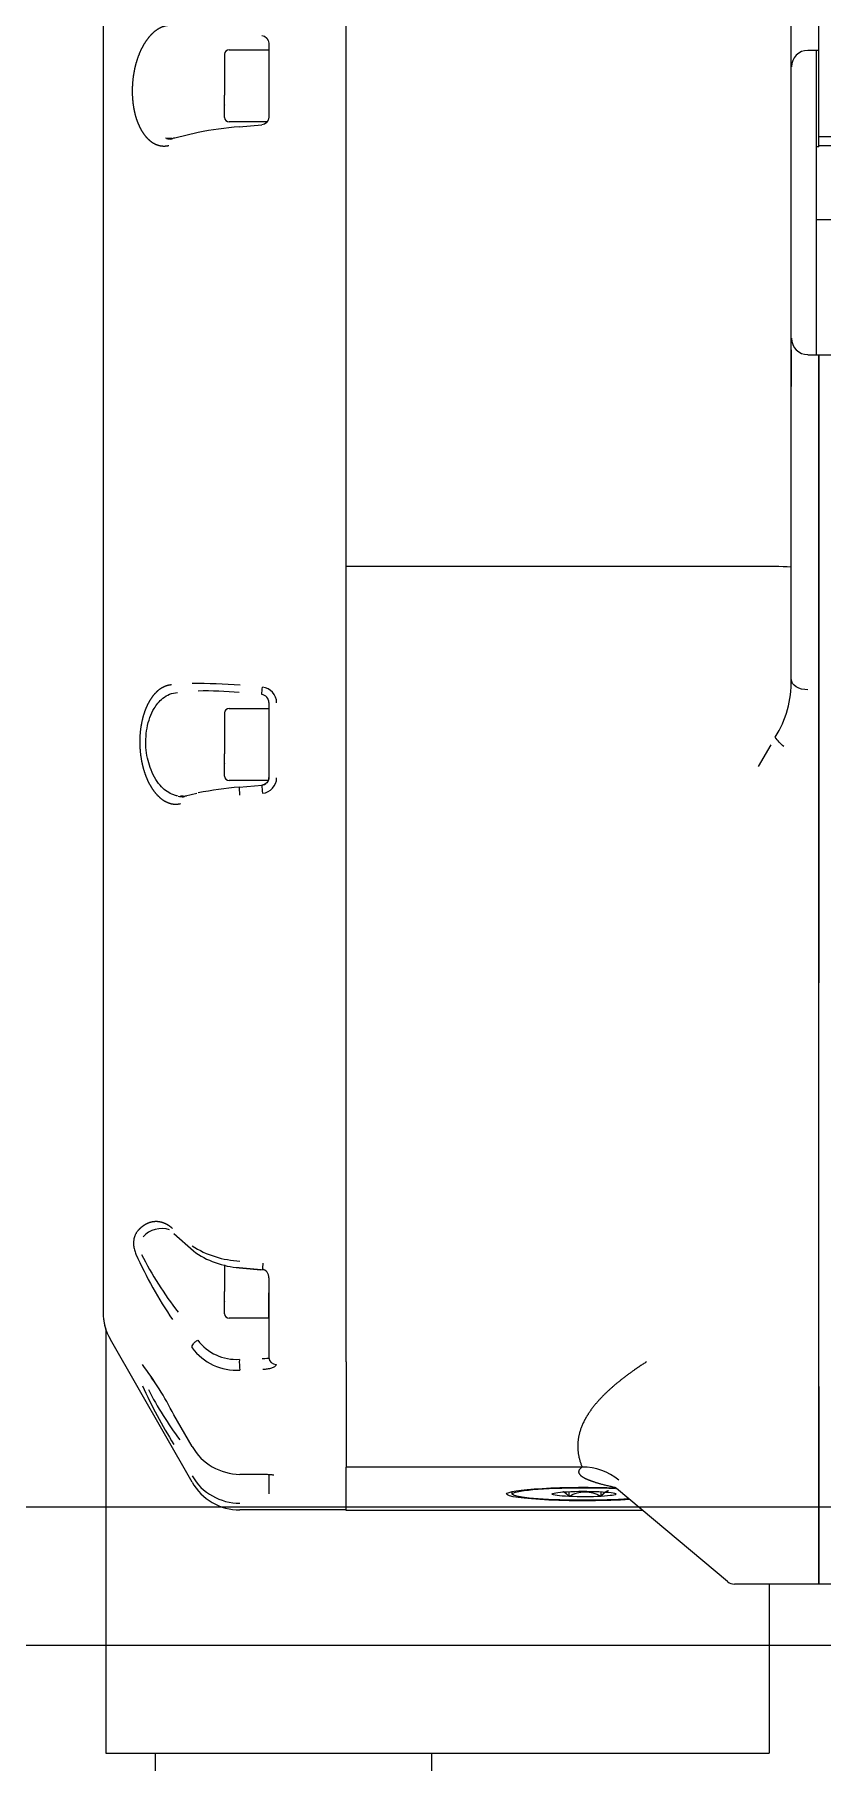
# Model space of a CAD drawing. Extents: x -1201378 to 2367219, y -619313 to 244905.
# Drawn here: x 1261808.4 to 1262032.4, y 143690 to 144180.8 of the extents above; entities that cross this region are included whole.
import ezdxf

# ---------------------------------------------------------------- set-up
doc = ezdxf.new("R2010")
doc.units = 0
doc.header["$LTSCALE"] = 1000
for name, color, linetype in [('A-LIN-V', 9, 'CONTINUOUS'), ('EWHS5T6M-1', 7, 'CONTINUOUS'), ('EWHS5T6M-3', 7, 'CONTINUOUS'), ('FHSGH10105-主梁-06', 7, 'CONTINUOUS'), ('取电臂', 7, 'CONTINUOUS')]:
    doc.layers.add(name, color=color, linetype=linetype)

# ---------------------------------------------------------------- blocks, each defined once
blk = doc.blocks.new('b234swerwr-M')
at = {"layer": 'EWHS5T6M-1', "color": 4, "linetype": 'Continuous'}
for p, q in [((1568008.52, 576162.23), (1568008.52, 576041.78)), ((1568008.52, 576162.23), (1568008.52, 576041.78)), ((1568197.09, 576089.83), (1568197.09, 576041.78)), ((1568197.09, 576089.83), (1568197.09, 576041.78)), ((1568021.09, 576041.78), (1568134.23, 576041.78)), ((1568021.09, 576041.78), (1568022.66, 576041.78)), ((1568101.23, 576041.78), (1568134.23, 576041.78))]:
    blk.add_line(p, q, dxfattribs=at)
at = {"layer": 'EWHS5T6M-3', "color": 4, "linetype": 'Continuous'}
for p, q in [((1568007.73, 576563.92), (1568007.73, 576377.79)), ((1568211.23, 576501.06), (1568211.23, 576542.71)), ((1568076.87, 576380), (1568076.87, 576537.63)), ((1568076.87, 576378.96), (1568076.87, 576537.63)), ((1568203.37, 576378.76), (1568203.37, 576536.8)), ((1568007.73, 576532.15), (1568007.73, 576377.79)), ((1568043.56, 576525.71), (1568054.87, 576525.71)), ((1568054.87, 576527.6), (1568054.87, 576506.57)), ((1568211.23, 576525.57), (1568208.09, 576525.57)), ((1568210.45, 576525.57), (1568210.45, 576439.11)), ((1568042.29, 576520.95), (1568042.3, 576520.94)), ((1568042.3, 576524.45), (1568042.3, 576512.8)), ((1568042.3, 576506.54), (1568042.3, 576512.8)), ((1568042.3, 576510.05), (1568042.29, 576510.04)), ((1568034.77, 576502.22), (1568028.14, 576500.64)), ((1568054.45, 576505.28), (1568043.56, 576505.28)), ((1568046.47, 576503.84), (1568052.87, 576504.39)), ((1568211.23, 576501.06), (1569125.8, 576501.06)), ((1568211.23, 576498.55), (1568211.23, 576501.06)), ((1568211.23, 576498.18), (1568210.45, 576498.18)), ((1568211.23, 576498.18), (1568211.23, 576498.55)), ((1568211.23, 576498.55), (1568230.09, 576498.55)), ((1568203.37, 576440.51), (1568203.37, 576430.11)), ((1568208.09, 576439.11), (1568211.23, 576439.11)), ((1568211.23, 576439.11), (1568211.23, 576260.67)), ((1568211.23, 576145.96), (1568211.23, 576439.11)), ((1568211.23, 576439.11), (1568222.23, 576439.11)), ((1568076.87, 576181.06), (1568076.87, 576378.96)), ((1568193.95, 576378.96), (1568076.87, 576378.96)), ((1568203.37, 576346.8), (1568203.37, 576378.76)), ((1568007.73, 576377.79), (1568007.73, 576199.92)), ((1568007.73, 576377.79), (1568007.73, 576199.92)), ((1568076.87, 576181.06), (1568076.87, 576377.91)), ((1568054.87, 576340.3), (1568054.87, 576319.03)), ((1568042.3, 576337.33), (1568042.3, 576325.68)), ((1568043.56, 576338.59), (1568054.87, 576338.59)), ((1568042.29, 576333.82), (1568042.3, 576333.82)), ((1568042.3, 576319.42), (1568042.3, 576325.68)), ((1568197.56, 576328.24), (1568193.95, 576322.15)), ((1568042.3, 576322.93), (1568042.29, 576322.92)), ((1568031.14, 576313.76), (1568034.44, 576314.56)), ((1568054.7, 576318.16), (1568043.56, 576318.16)), ((1568046.47, 576316.24), (1568052.98, 576316.81)), ((1568211.23, 576089.83), (1568211.23, 576260.67)), ((1568007.73, 576199.92), (1568007.73, 576178.17)), ((1568007.73, 576199.92), (1568007.73, 576178.17)), ((1568033.47, 576184.44), (1568027.89, 576189.38)), ((1568007.73, 576178.17), (1568007.73, 576167.13)), ((1568007.73, 576178.17), (1568007.73, 576167.13)), ((1568042.3, 576180.55), (1568042.3, 576172.93)), ((1568046.47, 576179.7), (1568052.56, 576179.12)), ((1568051.68, 576179.2), (1568046.47, 576179.69)), ((1568052.59, 576179.11), (1568051.68, 576179.2)), ((1568053.21, 576179.05), (1568052.54, 576179.12)), ((1568054.87, 576176.86), (1568054.87, 576154.88)), ((1568054.87, 576176.82), (1568054.87, 576172.55)), ((1568076.87, 576152.96), (1568076.87, 576181.06)), ((1568076.87, 576152.96), (1568076.87, 576181.06)), ((1568042.3, 576166.67), (1568042.3, 576172.93)), ((1568054.87, 576165.41), (1568054.87, 576172.55)), ((1568042.3, 576170.18), (1568042.29, 576170.17)), ((1568008.52, 576162.23), (1568008.52, 576041.78)), ((1568008.52, 576162.23), (1568008.52, 576041.78)), ((1568054.87, 576165.41), (1568043.56, 576165.41)), ((1568033.03, 576118.8), (1568009.81, 576159.32)), ((1568054.87, 576159.27), (1568054.87, 576154.88)), ((1568054.87, 576154.88), (1568054.87, 576154.17)), ((1568076.87, 576152.96), (1568076.87, 576123.81)), ((1568076.87, 576152.96), (1568076.87, 576123.1)), ((1568211.23, 576145.96), (1568211.23, 576089.83)), ((1568033.05, 576128.95), (1568027.84, 576137.97)), ((1568143.92, 576123.1), (1568076.87, 576123.1)), ((1568076.87, 576110.78), (1568076.87, 576123.1)), ((1568076.87, 576110.96), (1568076.87, 576122.92)), ((1568143.92, 576123.1), (1568143.95, 576123.1)), ((1568053.04, 576120.97), (1568046.64, 576121.02)), ((1568054.87, 576120.92), (1568054.87, 576115.47)), ((1568124.02, 576115.43), (1568124.02, 576116.15)), ((1568140.21, 576114.74), (1568140.21, 576116.13)), ((1568149.28, 576114.77), (1568149.28, 576116.1)), ((1568185.21, 576090.56), (1568153.68, 576117.02)), ((1568076.87, 576110.9), (1568046.66, 576110.9)), ((1568161.12, 576110.78), (1568076.87, 576110.78)), ((1568211.23, 576089.83), (1568187.23, 576089.83)), ((1568197.09, 576089.83), (1568197.09, 576041.78)), ((1568197.09, 576089.83), (1568197.09, 576041.78)), ((1568211.23, 576089.83), (1568197.09, 576089.83)), ((1568222.23, 576089.83), (1568211.23, 576089.83)), ((1568222.23, 576089.83), (1568211.23, 576089.83)), ((1568008.52, 576041.78), (1568021.09, 576041.78)), ((1568008.52, 576041.78), (1568021.09, 576041.78)), ((1568021.09, 576041.78), (1568184.52, 576041.78)), ((1568021.09, 576041.78), (1568022.66, 576041.78)), ((1568101.23, 576041.78), (1568184.52, 576041.78)), ((1568184.52, 576041.78), (1568197.09, 576041.78)), ((1568184.52, 576041.78), (1568197.09, 576041.78))]:
    blk.add_line(p, q, dxfattribs=at)
for centre, radius, start, end in [((1568043.56, 576524.45), 1.26, 90, 180), ((1568208.09, 576520.86), 4.71, 90, 180), ((1568043.56, 576506.54), 1.26, 180, 270), ((1568053.5, 576409.33), 94.76, 94.2539, 101.4015), ((1568026.96, 576504.49), 4.11, 253.4261, 275.4723), ((1568208.09, 576443.83), 4.71, 180, 270), ((1568196.3, 576265.85), 113.13, 86.4159, 91.1933), ((1568034.65, 576200.14), 145.55, 85.2651, 90.6278), ((1567864.24, 576360.95), 189.52, 354.4244, 355.0568), ((1568052.65, 576340.22), 4.43, 359.8583, 84.6958), ((1568173.33, 576346.38), 30.04, 327.9797, 0.804), ((1568037.36, 576256.32), 87.26, 84.0096, 91.7057), ((1568052.62, 576340.3), 2.25, 0.0738, 83.8251), ((1568043.56, 576337.33), 1.26, 90, 180), ((1568043.56, 576319.42), 1.26, 180, 270), ((1568053.44, 576223.15), 93.34, 94.2811, 101.5392), ((1568129.43, 576322.15), 76.75, 183.9954, 185.709), ((1568052.63, 576319.03), 2.24, 276.0525, 0.0524), ((1568052.65, 576318.92), 4.42, 275.292, 0.1539), ((1568030.36, 576317.73), 4.19, 252.9751, 273.8165), ((1568024.38, 576183.81), 7.05, 71.1936, 138.4383), ((1568125.52, 576232), 118.74, 204.0613, 214.3547), ((1568107.49, 576228.3), 99.45, 206.7573, 217.9644), ((1568047.81, 576209), 27.39, 237.4046, 267.6019), ((1568047.96, 576204.18), 24.48, 233.5738, 266.5147), ((1568023.45, 576167.13), 15.71, 180, 209.8108), ((1568023.45, 576167.13), 15.71, 180, 198.1949), ((1568043.56, 576166.67), 1.26, 180, 270), ((1568045.64, 576167.48), 13.8, 217.2105, 273.513), ((1568045.78, 576166.42), 15.83, 216.4977, 273.1977), ((1568062.56, 576153.08), 16.09, 177.7884, 188.8137), ((1568056.86, 576154.24), 1.98, 181.8362, 271.7254), ((1567940.55, 576093.27), 98.07, 27.1154, 36.9652), ((1568157.97, 576210.18), 153.08, 204.7089, 211.7891), ((1568114.2, 576193.8), 105.5, 207.4923, 216.6533), ((1568046.77, 576136.88), 15.85, 210.0324, 269.5936), ((1568143.92, 576106.61), 16.5, 50.834, 89.9004), ((1568046.66, 576126.61), 15.71, 209.8108, 270), ((1568046.53, 576128.46), 15.61, 210.2728, 270.4824), ((1568144.77, 576106.74), 9.21, 60.694, 119.6827), ((1568187.23, 576092.97), 3.14, 230, 270)]:
    blk.add_arc(centre, radius, start, end, dxfattribs=at)
at = {"layer": 'EWHS5T6M-3', "color": 4, "linetype": 'Continuous', "extrusion": (0, 0, -1)}
for centre, major_axis, ratio, start_param, end_param in [((1568052.67, 576527.6), (2.2, 0), 0.996195, 4.799655, 6.283185), ((1568052.67, 576506.57), (-2.2, 0), 0.996195, 3.141593, 4.625123), ((1568208.09, 576346.8), (4.71, 0), 0.616789, 1.570796, 3.141593), ((1568201.24, 576330.27), (3.22, -3.45), 0.378821, 1.18491, 1.960757), ((1568052.63, 576319.03), (-2.25, 0.04), 0.998994, 3.125734, 4.59105), ((1568053.19, 576181.11), (0.19, 2.03), 0.00447, 1.617607, 3.576156), ((1568144.45, 576115.43), (20.43, 0), 0.087156, 0.894834, 3.627495), ((1568144.45, 576115.43), (22, 0), 0.087156, 3.141593, 5.13954), ((1568144.45, 576115.43), (-22, 0), 0.087156, 4.081811, 6.283185), ((1568144.45, 576115.43), (-20.43, 0), 0.087156, 0.485902, 2.024816), ((1568144.45, 576115.43), (9.07, 0), 0.087156, 3.103896, 4.151094), ((1568144.45, 576115.43), (-9.07, 0), 0.087156, 5.198291, 6.245489), ((1568144.45, 576115.43), (-9.07, 0), 0.087156, 1.009501, 2.056699), ((1568144.45, 576115.43), (9.07, 0), 0.087156, 1.009501, 2.056699), ((1568144.45, 576115.43), (9.07, 0), 0.087156, 5.198291, 6.245489), ((1568144.45, 576115.43), (9.07, 0), 0.087156, 0.485902, 1.009501), ((1568144.45, 576115.43), (-9.07, 0), 0.087156, 3.103896, 3.627495)]:
    blk.add_ellipse(centre, major_axis=major_axis, ratio=ratio, start_param=start_param, end_param=end_param, dxfattribs=at)
at = {"layer": 'EWHS5T6M-3', "color": 4, "linetype": 'Continuous'}
for points, degree, knots in [([(1568026.43, 576532.63), (1568025.42, 576532.56), (1568024.43, 576532.15), (1568023.44, 576531.74), (1568022.49, 576530.99), (1568021.55, 576530.25), (1568020.69, 576529.2), (1568019.84, 576528.16), (1568019.11, 576526.85), (1568018.38, 576525.54), (1568017.8, 576524.03), (1568017.23, 576522.52), (1568016.83, 576520.87), (1568016.44, 576519.22), (1568016.23, 576517.49), (1568016.03, 576515.76), (1568016.03, 576514.02), (1568016.03, 576512.29), (1568016.23, 576510.62), (1568016.44, 576508.95), (1568016.83, 576507.42), (1568017.23, 576505.88), (1568017.8, 576504.54), (1568018.38, 576503.21), (1568019.11, 576502.12), (1568019.84, 576501.04), (1568020.69, 576500.25), (1568021.55, 576499.46), (1568022.49, 576499), (1568023.43, 576498.54), (1568024.43, 576498.43), (1568025.42, 576498.31), (1568026.43, 576498.55)], 2, [0, 0, 0, 0.0625, 0.0625, 0.125, 0.125, 0.1875, 0.1875, 0.25, 0.25, 0.3125, 0.3125, 0.375, 0.375, 0.4375, 0.4375, 0.5, 0.5, 0.5625, 0.5625, 0.625, 0.625, 0.6875, 0.6875, 0.75, 0.75, 0.8125, 0.8125, 0.875, 0.875, 0.9375, 0.9375, 1, 1, 1]), ([(1568027.29, 576500.51), (1568027.23, 576500.51), (1568026.87, 576500.47), (1568026.28, 576500.49), (1568025.76, 576500.55), (1568025.53, 576500.6)], 3, [0.02892131, 0.02892131, 0.02892131, 0.02892131, 0.03559755, 0.06539483, 0.0893273, 0.0893273, 0.0893273, 0.0893273]), ([(1568027.16, 576345.3), (1568026.17, 576345.23), (1568025.21, 576344.82), (1568024.26, 576344.42), (1568023.37, 576343.68), (1568022.5, 576342.94), (1568021.73, 576341.91), (1568020.96, 576340.87), (1568020.34, 576339.58), (1568019.71, 576338.29), (1568019.26, 576336.79), (1568018.8, 576335.3), (1568018.53, 576333.66), (1568018.26, 576332.03), (1568018.19, 576330.32), (1568018.12, 576328.61), (1568018.26, 576326.89), (1568018.39, 576325.17), (1568018.72, 576323.52), (1568019.04, 576321.87), (1568019.55, 576320.35), (1568020.06, 576318.84), (1568020.74, 576317.51), (1568021.41, 576316.19), (1568022.21, 576315.11), (1568023.02, 576314.04), (1568023.93, 576313.26), (1568024.83, 576312.48), (1568025.81, 576312.02), (1568026.78, 576311.57), (1568027.77, 576311.45), (1568028.77, 576311.34), (1568029.75, 576311.58)], 2, [0, 0, 0, 0.0625, 0.0625, 0.125, 0.125, 0.1875, 0.1875, 0.25, 0.25, 0.3125, 0.3125, 0.375, 0.375, 0.4375, 0.4375, 0.5, 0.5, 0.5625, 0.5625, 0.625, 0.625, 0.6875, 0.6875, 0.75, 0.75, 0.8125, 0.8125, 0.875, 0.875, 0.9375, 0.9375, 1, 1, 1]), ([(1568028.87, 576313.77), (1568028.51, 576313.83), (1568027.52, 576314.09), (1568025.98, 576314.87), (1568023.66, 576316.84), (1568021.31, 576320.56), (1568019.69, 576326.74), (1568020, 576333.38), (1568021.6, 576337.78), (1568023.38, 576340.24), (1568024.84, 576341.66), (1568026.7, 576342.83), (1568028.11, 576343.05), (1568028.87, 576343.16)], 3, [0.089227, 0.089227, 0.089227, 0.089227, 0.1254863, 0.1918246, 0.2509131, 0.3864299, 0.5001424, 0.6195056, 0.7492603, 0.7950378, 0.8521868, 0.9205802, 1, 1, 1, 1]), ([(1568046.66, 576313.95), (1568046.63, 576314.26), (1568046.61, 576314.57), (1568046.56, 576315.15), (1568046.53, 576315.41), (1568046.5, 576315.84), (1568046.48, 576316.01), (1568046.47, 576316.22), (1568046.47, 576316.26), (1568046.47, 576316.23)], 3, [0, 0, 0, 0, 0.25, 0.25, 0.5, 0.5, 0.75, 0.75, 1, 1, 1, 1]), ([(1568030.64, 576313.68), (1568030.59, 576313.68), (1568030.29, 576313.65), (1568029.98, 576313.65), (1568029.71, 576313.66)], 3, [0.02843259, 0.02843259, 0.02843259, 0.02843259, 0.03301271, 0.06025536, 0.06025536, 0.06025536, 0.06025536]), ([(1568030.71, 576313.59), (1568030.73, 576313.61), (1568030.76, 576313.62), (1568030.99, 576313.74), (1568031.22, 576313.8), (1568031.46, 576313.81)], 3, [0.7219654, 0.7219654, 0.7219654, 0.7219654, 0.75, 0.75, 1, 1, 1, 1]), ([(1568027.48, 576190.86), (1568026.88, 576191.39), (1568026.26, 576191.78), (1568025.63, 576192.17), (1568024.99, 576192.42), (1568024.34, 576192.66), (1568023.68, 576192.76), (1568023.03, 576192.86), (1568022.38, 576192.81), (1568021.72, 576192.76), (1568021.08, 576192.56), (1568020.44, 576192.36), (1568019.83, 576192.02), (1568019.21, 576191.68), (1568018.63, 576191.2), (1568018.05, 576190.71), (1568017.51, 576190.1)], 2, [0, 0, 0, 0.125, 0.125, 0.25, 0.25, 0.375, 0.375, 0.5, 0.5, 0.625, 0.625, 0.75, 0.75, 0.875, 0.875, 1, 1, 1]), ([(1568017.51, 576190.1), (1568017.46, 576190.02), (1568017.34, 576189.86), (1568017.18, 576189.61), (1568017.03, 576189.35), (1568016.9, 576189.09), (1568016.79, 576188.83), (1568016.69, 576188.56), (1568016.6, 576188.29), (1568016.53, 576188.02), (1568016.48, 576187.74), (1568016.44, 576187.46), (1568016.4, 576187.09), (1568016.39, 576186.62), (1568016.43, 576186.04), (1568016.51, 576185.45), (1568016.65, 576184.84), (1568016.84, 576184.22), (1568017.01, 576183.8), (1568017.1, 576183.59)], 3, [0, 0, 0, 0, 0.048845, 0.096906, 0.144215, 0.190808, 0.236719, 0.281986, 0.326648, 0.370744, 0.414319, 0.457414, 0.500075, 0.58118, 0.662791, 0.745199, 0.82869, 0.913537, 1, 1, 1, 1]), ([(1568054.87, 576176.86), (1568054.87, 576177.42), (1568054.69, 576177.99), (1568054.01, 576178.9), (1568053.53, 576179.21), (1568053.01, 576179.26)], 3, [0, 0, 0, 0, 0.5, 0.5, 1, 1, 1, 1]), ([(1568033.05, 576157), (1568033.03, 576157.16), (1568033.04, 576157.34), (1568033.16, 576157.72), (1568033.26, 576157.92), (1568033.56, 576158.31), (1568033.75, 576158.51), (1568034.17, 576158.85), (1568034.4, 576159.01), (1568034.64, 576159.13)], 3, [0, 0, 0, 0, 0.25, 0.25, 0.5, 0.5, 0.75, 0.75, 1, 1, 1, 1]), ([(1568162.16, 576152.96), (1568159.41, 576151.18), (1568157.09, 576149.47), (1568154.64, 576147.67), (1568152.62, 576145.92), (1568150.51, 576144.08), (1568148.85, 576142.27), (1568147.12, 576140.39), (1568145.87, 576138.52), (1568143.27, 576134.64), (1568142.77, 576130.84), (1568142.27, 576126.99), (1568143.92, 576123.1)], 2, [0, 0, 0, 0.125, 0.125, 0.25, 0.25, 0.375, 0.375, 0.5, 0.5, 0.75, 0.75, 1, 1, 1]), ([(1568056.92, 576152.25), (1568056.92, 576152.23), (1568056.91, 576152.17), (1568056.89, 576152.07), (1568056.84, 576151.96), (1568056.76, 576151.85), (1568056.59, 576151.68), (1568056.3, 576151.48), (1568055.86, 576151.27), (1568055.33, 576151.1), (1568054.73, 576150.97), (1568054.13, 576150.88), (1568053.64, 576150.83), (1568053.33, 576150.82), (1568053.19, 576150.81)], 3, [0, 0, 0, 0, 0.040091, 0.085599, 0.136434, 0.192536, 0.253873, 0.39572, 0.505375, 0.612356, 0.753804, 0.848833, 0.930864, 1, 1, 1, 1]), ([(1568143.95, 576123.1), (1568141.67, 576121.59), (1568144.44, 576120.07), (1568145.12, 576119.7), (1568146.11, 576119.32), (1568147.08, 576118.95), (1568148.34, 576118.58), (1568150.39, 576117.98), (1568153.23, 576117.36)], 2, [0, 0, 0, 0.5, 0.5, 0.625, 0.625, 0.75, 0.75, 0.9651205, 0.9651205, 0.9651205]), ([(1568056.3, 576120.78), (1568056.3, 576120.78), (1568056.28, 576120.79), (1568056.17, 576120.81), (1568055.79, 576120.86), (1568055.04, 576120.92), (1568054.02, 576120.96), (1568053.35, 576120.97), (1568053.04, 576120.97)], 3, [0.4127267, 0.4127267, 0.4127267, 0.4127267, 0.4325468, 0.4958555, 0.5912118, 0.726311, 0.893279, 1, 1, 1, 1]), ([(1568140.21, 576114.74), (1568139.59, 576115.4), (1568139.05, 576115.76), (1568138.74, 576115.97), (1568138.44, 576116.1)], 2, [0, 0, 0, 0.25, 0.25, 0.3701268, 0.3701268, 0.3701268]), ([(1568151.39, 576116.33), (1568150.87, 576116.24), (1568150.31, 576115.81), (1568149.83, 576115.45), (1568149.28, 576114.77)], 2, [0, 0, 0, 0.5, 0.5, 1, 1, 1]), ([(1568153.7, 576117.01), (1568153.52, 576117.16), (1568153.31, 576117.34), (1568153.29, 576117.41), (1568153.3, 576117.42)], 3, [0, 0, 0, 0, 0.0924354, 0.1357639, 0.1357639, 0.1357639, 0.1357639])]:
    blk.add_open_spline(points, degree=degree, knots=knots, dxfattribs=at)
for points in [[(1568028.14, 576500.64), (1568027.9, 576500.63), (1568027.65, 576500.56), (1568027.41, 576500.43)], [(1568053.01, 576153.9), (1568054.05, 576153.91), (1568054.87, 576154.03), (1568054.87, 576154.17)], [(1568022.28, 576147.33), (1568021.96, 576147.84), (1568021.7, 576148.27), (1568021.45, 576148.67)]]:
    blk.add_open_spline(points, degree=3, dxfattribs=at)
at = {"layer": 'FHSGH10105-主梁-06', "color": 4, "linetype": 'Continuous'}
for p, q in [((1568210.45, 576477.49), (1568574.23, 576477.49)), ((1562724.44, 576111.78), (1570255.4, 576111.78)), ((1562731.11, 576072.49), (1570255.4, 576072.49))]:
    blk.add_line(p, q, dxfattribs=at)
at = {"layer": '取电臂', "color": 4, "linetype": 'Continuous'}
for p, q in [((1568022.66, 575712.63), (1568022.66, 576041.78)), ((1568022.66, 575712.63), (1568022.66, 576041.78)), ((1568101.23, 575712.63), (1568101.23, 576041.78)), ((1568101.23, 575712.63), (1568101.23, 576041.78))]:
    blk.add_line(p, q, dxfattribs=at)

msp = doc.modelspace()

# ---------------------------------------------------------------- block references
at = {"layer": 'A-LIN-V'}
msp.add_blockref('b234swerwr-M', (-306179.85, -432349.22), dxfattribs=at)

doc.saveas('drawing.dxf')
